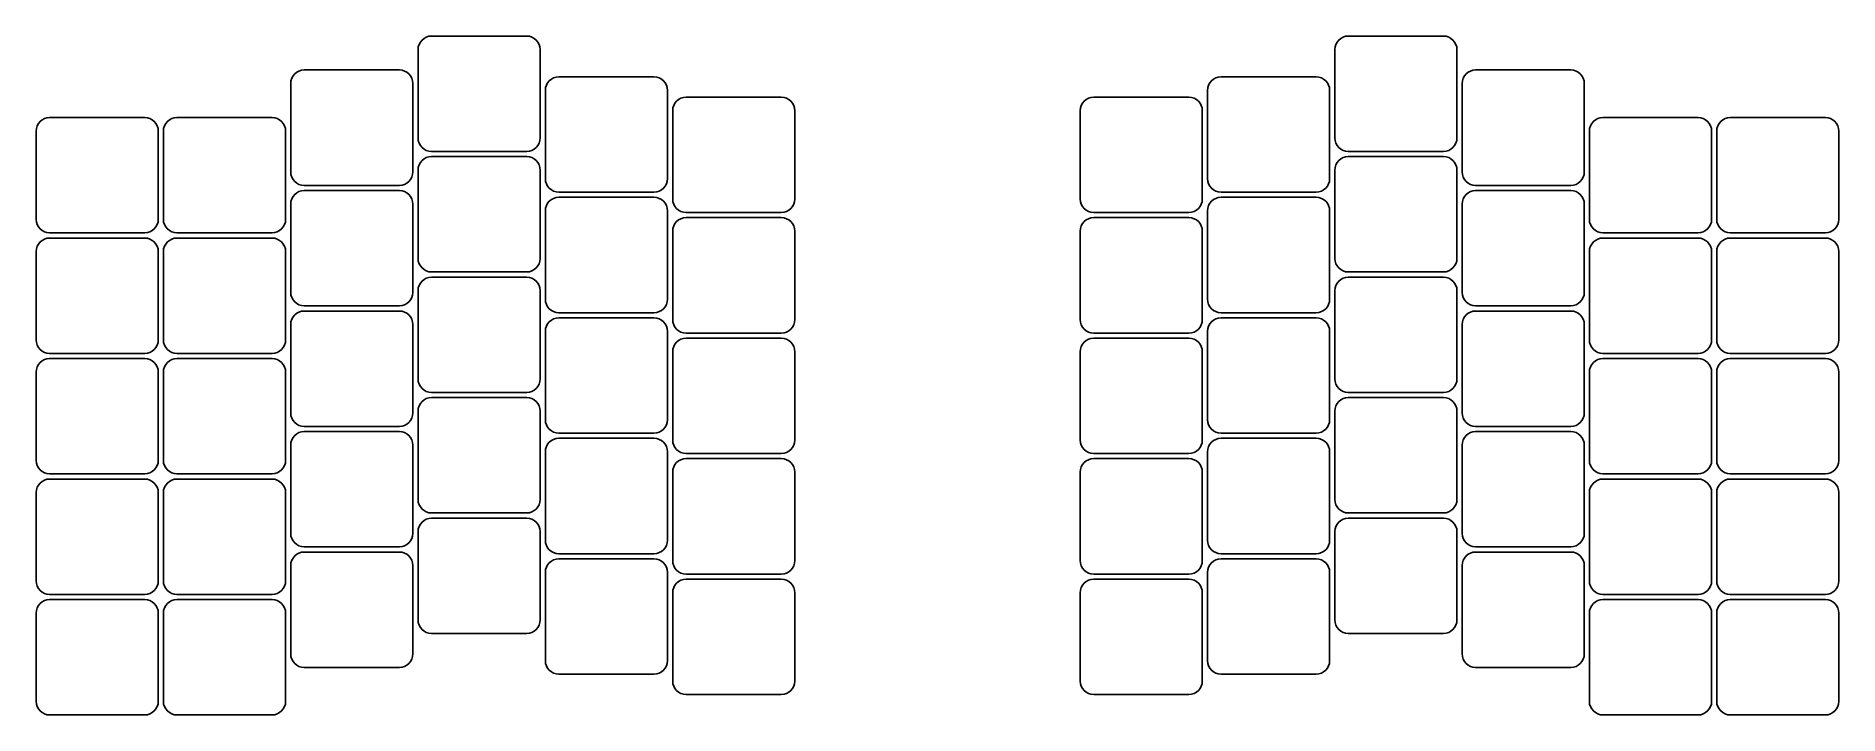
# Model space of a CAD drawing. Header units: millimetres. Extents: x 91 to 356, y -158 to -58.
import ezdxf

# ---------------------------------------------------------------- set-up
doc = ezdxf.new("R2010")
doc.units = ezdxf.units.MM

msp = doc.modelspace()

# ---------------------------------------------------------------- linework, layer by layer
for p, q in [((147.25, -60.5), (147.25, -73.5)), ((163.25, -58.5), (149.25, -58.5)), ((165.25, -73.5), (165.25, -60.5)), ((282.25, -60.5), (282.25, -73.5)), ((298.25, -58.5), (284.25, -58.5)), ((300.25, -73.5), (300.25, -60.5)), ((144.5, -63.5), (130.5, -63.5)), ((317, -63.5), (303, -63.5)), ((128.5, -65.5), (128.5, -78.5)), ((146.5, -78.5), (146.5, -65.5)), ((182, -64.5), (168, -64.5)), ((279.5, -64.5), (265.5, -64.5)), ((301, -65.5), (301, -78.5)), ((319, -78.5), (319, -65.5)), ((166, -66.5), (166, -79.5)), ((184, -79.5), (184, -66.5)), ((200.75, -67.5), (186.75, -67.5)), ((260.75, -67.5), (246.75, -67.5)), ((263.5, -66.5), (263.5, -79.5)), ((281.5, -79.5), (281.5, -66.5)), ((107, -70.5), (93, -70.5)), ((125.75, -70.5), (111.75, -70.5)), ((184.75, -69.5), (184.75, -82.5)), ((202.75, -82.5), (202.75, -69.5)), ((244.75, -69.5), (244.75, -82.5)), ((262.75, -82.5), (262.75, -69.5)), ((335.75, -70.5), (321.75, -70.5)), ((354.5, -70.5), (340.5, -70.5)), ((91, -72.5), (91, -85.5)), ((109, -85.5), (109, -72.5)), ((109.75, -72.5), (109.75, -85.5)), ((127.75, -85.5), (127.75, -72.5)), ((319.75, -72.5), (319.75, -85.5)), ((337.75, -85.5), (337.75, -72.5)), ((338.5, -72.5), (338.5, -85.5)), ((356.5, -85.5), (356.5, -72.5)), ((149.25, -75.5), (163.25, -75.5)), ((163.25, -76.25), (149.25, -76.25)), ((284.25, -75.5), (298.25, -75.5)), ((298.25, -76.25), (284.25, -76.25)), ((147.25, -78.25), (147.25, -91.25)), ((165.25, -91.25), (165.25, -78.25)), ((282.25, -78.25), (282.25, -91.25)), ((300.25, -91.25), (300.25, -78.25)), ((130.5, -80.5), (144.5, -80.5)), ((144.5, -81.25), (130.5, -81.25)), ((168, -81.5), (182, -81.5)), ((182, -82.25), (168, -82.25)), ((265.5, -81.5), (279.5, -81.5)), ((279.5, -82.25), (265.5, -82.25)), ((303, -80.5), (317, -80.5)), ((317, -81.25), (303, -81.25)), ((128.5, -83.25), (128.5, -96.25)), ((146.5, -96.25), (146.5, -83.25)), ((166, -84.25), (166, -97.25)), ((184, -97.25), (184, -84.25)), ((186.75, -84.5), (200.75, -84.5)), ((246.75, -84.5), (260.75, -84.5)), ((263.5, -84.25), (263.5, -97.25)), ((281.5, -97.25), (281.5, -84.25)), ((301, -83.25), (301, -96.25)), ((319, -96.25), (319, -83.25)), ((93, -87.5), (107, -87.5)), ((111.75, -87.5), (125.75, -87.5)), ((184.75, -87.25), (184.75, -100.25)), ((200.75, -85.25), (186.75, -85.25)), ((202.75, -100.25), (202.75, -87.25)), ((244.75, -87.25), (244.75, -100.25)), ((260.75, -85.25), (246.75, -85.25)), ((262.75, -100.25), (262.75, -87.25)), ((321.75, -87.5), (335.75, -87.5)), ((340.5, -87.5), (354.5, -87.5)), ((91, -90.25), (91, -103.25)), ((107, -88.25), (93, -88.25)), ((109, -103.25), (109, -90.25)), ((109.75, -90.25), (109.75, -103.25)), ((125.75, -88.25), (111.75, -88.25)), ((127.75, -103.25), (127.75, -90.25)), ((319.75, -90.25), (319.75, -103.25)), ((335.75, -88.25), (321.75, -88.25)), ((337.75, -103.25), (337.75, -90.25)), ((338.5, -90.25), (338.5, -103.25)), ((354.5, -88.25), (340.5, -88.25)), ((356.5, -103.25), (356.5, -90.25)), ((149.25, -93.25), (163.25, -93.25)), ((163.25, -94), (149.25, -94)), ((284.25, -93.25), (298.25, -93.25)), ((298.25, -94), (284.25, -94)), ((147.25, -96), (147.25, -109)), ((165.25, -109), (165.25, -96)), ((282.25, -96), (282.25, -109)), ((300.25, -109), (300.25, -96)), ((130.5, -98.25), (144.5, -98.25)), ((144.5, -99), (130.5, -99)), ((168, -99.25), (182, -99.25)), ((182, -100), (168, -100)), ((265.5, -99.25), (279.5, -99.25)), ((279.5, -100), (265.5, -100)), ((303, -98.25), (317, -98.25)), ((317, -99), (303, -99)), ((128.5, -101), (128.5, -114)), ((146.5, -114), (146.5, -101)), ((166, -102), (166, -115)), ((184, -115), (184, -102)), ((186.75, -102.25), (200.75, -102.25)), ((200.75, -103), (186.75, -103)), ((246.75, -102.25), (260.75, -102.25)), ((260.75, -103), (246.75, -103)), ((263.5, -102), (263.5, -115)), ((281.5, -115), (281.5, -102)), ((301, -101), (301, -114)), ((319, -114), (319, -101)), ((93, -105.25), (107, -105.25)), ((107, -106), (93, -106)), ((111.75, -105.25), (125.75, -105.25)), ((125.75, -106), (111.75, -106)), ((184.75, -105), (184.75, -118)), ((202.75, -118), (202.75, -105)), ((244.75, -105), (244.75, -118)), ((262.75, -118), (262.75, -105)), ((321.75, -105.25), (335.75, -105.25)), ((335.75, -106), (321.75, -106)), ((340.5, -105.25), (354.5, -105.25)), ((354.5, -106), (340.5, -106)), ((91, -108), (91, -121)), ((109, -121), (109, -108)), ((109.75, -108), (109.75, -121)), ((127.75, -121), (127.75, -108)), ((319.75, -108), (319.75, -121)), ((337.75, -121), (337.75, -108)), ((338.5, -108), (338.5, -121)), ((356.5, -121), (356.5, -108)), ((149.25, -111), (163.25, -111)), ((284.25, -111), (298.25, -111)), ((147.25, -113.75), (147.25, -126.75)), ((163.25, -111.75), (149.25, -111.75)), ((165.25, -126.75), (165.25, -113.75)), ((282.25, -113.75), (282.25, -126.75)), ((298.25, -111.75), (284.25, -111.75)), ((300.25, -126.75), (300.25, -113.75)), ((130.5, -116), (144.5, -116)), ((144.5, -116.75), (130.5, -116.75)), ((303, -116), (317, -116)), ((317, -116.75), (303, -116.75)), ((128.5, -118.75), (128.5, -131.75)), ((146.5, -131.75), (146.5, -118.75)), ((168, -117), (182, -117)), ((182, -117.75), (168, -117.75)), ((265.5, -117), (279.5, -117)), ((279.5, -117.75), (265.5, -117.75)), ((301, -118.75), (301, -131.75)), ((319, -131.75), (319, -118.75)), ((166, -119.75), (166, -132.75)), ((184, -132.75), (184, -119.75)), ((186.75, -120), (200.75, -120)), ((200.75, -120.75), (186.75, -120.75)), ((246.75, -120), (260.75, -120)), ((260.75, -120.75), (246.75, -120.75)), ((263.5, -119.75), (263.5, -132.75)), ((281.5, -132.75), (281.5, -119.75)), ((93, -123), (107, -123)), ((107, -123.75), (93, -123.75)), ((111.75, -123), (125.75, -123)), ((125.75, -123.75), (111.75, -123.75)), ((184.75, -122.75), (184.75, -135.75)), ((202.75, -135.75), (202.75, -122.75)), ((244.75, -122.75), (244.75, -135.75)), ((262.75, -135.75), (262.75, -122.75)), ((321.75, -123), (335.75, -123)), ((335.75, -123.75), (321.75, -123.75)), ((340.5, -123), (354.5, -123)), ((354.5, -123.75), (340.5, -123.75)), ((91, -125.75), (91, -138.75)), ((109, -138.75), (109, -125.75)), ((109.75, -125.75), (109.75, -138.75)), ((127.75, -138.75), (127.75, -125.75)), ((319.75, -125.75), (319.75, -138.75)), ((337.75, -138.75), (337.75, -125.75)), ((338.5, -125.75), (338.5, -138.75)), ((356.5, -138.75), (356.5, -125.75)), ((149.25, -128.75), (163.25, -128.75)), ((163.25, -129.5), (149.25, -129.5)), ((284.25, -128.75), (298.25, -128.75)), ((298.25, -129.5), (284.25, -129.5)), ((147.25, -131.5), (147.25, -144.5)), ((165.25, -144.5), (165.25, -131.5)), ((282.25, -131.5), (282.25, -144.5)), ((300.25, -144.5), (300.25, -131.5)), ((130.5, -133.75), (144.5, -133.75)), ((144.5, -134.5), (130.5, -134.5)), ((168, -134.75), (182, -134.75)), ((265.5, -134.75), (279.5, -134.75)), ((303, -133.75), (317, -133.75)), ((317, -134.5), (303, -134.5)), ((128.5, -136.5), (128.5, -149.5)), ((146.5, -149.5), (146.5, -136.5)), ((166, -137.5), (166, -150.5)), ((182, -135.5), (168, -135.5)), ((184, -150.5), (184, -137.5)), ((186.75, -137.75), (200.75, -137.75)), ((246.75, -137.75), (260.75, -137.75)), ((263.5, -137.5), (263.5, -150.5)), ((279.5, -135.5), (265.5, -135.5)), ((281.5, -150.5), (281.5, -137.5)), ((301, -136.5), (301, -149.5)), ((319, -149.5), (319, -136.5)), ((184.75, -140.5), (184.75, -153.5)), ((200.75, -138.5), (186.75, -138.5)), ((202.75, -153.5), (202.75, -140.5)), ((244.75, -140.5), (244.75, -153.5)), ((260.75, -138.5), (246.75, -138.5)), ((262.75, -153.5), (262.75, -140.5)), ((93, -140.75), (107, -140.75)), ((107, -141.5), (93, -141.5)), ((111.75, -140.75), (125.75, -140.75)), ((125.75, -141.5), (111.75, -141.5)), ((321.75, -140.75), (335.75, -140.75)), ((335.75, -141.5), (321.75, -141.5)), ((340.5, -140.75), (354.5, -140.75)), ((354.5, -141.5), (340.5, -141.5)), ((91, -143.5), (91, -156.5)), ((109, -156.5), (109, -143.5)), ((109.75, -143.5), (109.75, -156.5)), ((127.75, -156.5), (127.75, -143.5)), ((319.75, -143.5), (319.75, -156.5)), ((337.75, -156.5), (337.75, -143.5)), ((338.5, -143.5), (338.5, -156.5)), ((356.5, -156.5), (356.5, -143.5)), ((149.25, -146.5), (163.25, -146.5)), ((284.25, -146.5), (298.25, -146.5)), ((130.5, -151.5), (144.5, -151.5)), ((168, -152.5), (182, -152.5)), ((265.5, -152.5), (279.5, -152.5)), ((303, -151.5), (317, -151.5)), ((186.75, -155.5), (200.75, -155.5)), ((246.75, -155.5), (260.75, -155.5)), ((93, -158.5), (107, -158.5)), ((111.75, -158.5), (125.75, -158.5)), ((321.75, -158.5), (335.75, -158.5)), ((340.5, -158.5), (354.5, -158.5))]:
    msp.add_line(p, q)
for centre, start, end in [((149.25, -60.5), 90, 180), ((163.25, -60.5), 0, 90), ((284.25, -60.5), 90, 180), ((298.25, -60.5), 0, 90), ((130.5, -65.5), 90, 180), ((144.5, -65.5), 0, 90), ((303, -65.5), 90, 180), ((317, -65.5), 0, 90), ((168, -66.5), 90, 180), ((182, -66.5), 0, 90), ((265.5, -66.5), 90, 180), ((279.5, -66.5), 0, 90), ((186.75, -69.5), 90, 180), ((200.75, -69.5), 0, 90), ((246.75, -69.5), 90, 180), ((260.75, -69.5), 0, 90), ((93, -72.5), 90, 180), ((107, -72.5), 0, 90), ((111.75, -72.5), 90, 180), ((125.75, -72.5), 0, 90), ((321.75, -72.5), 90, 180), ((335.75, -72.5), 0, 90), ((340.5, -72.5), 90, 180), ((354.5, -72.5), 0, 90), ((149.25, -73.5), 180, 270), ((163.25, -73.5), 270, 0), ((284.25, -73.5), 180, 270), ((298.25, -73.5), 270, 0), ((149.25, -78.25), 90, 180), ((163.25, -78.25), 0, 90), ((284.25, -78.25), 90, 180), ((298.25, -78.25), 0, 90), ((130.5, -78.5), 180, 270), ((144.5, -78.5), 270, 0), ((168, -79.5), 180, 270), ((182, -79.5), 270, 0), ((265.5, -79.5), 180, 270), ((279.5, -79.5), 270, 0), ((303, -78.5), 180, 270), ((317, -78.5), 270, 0), ((130.5, -83.25), 90, 180), ((144.5, -83.25), 0, 90), ((168, -84.25), 90, 180), ((182, -84.25), 0, 90), ((265.5, -84.25), 90, 180), ((279.5, -84.25), 0, 90), ((303, -83.25), 90, 180), ((317, -83.25), 0, 90), ((186.75, -82.5), 180, 270), ((200.75, -82.5), 270, 0), ((246.75, -82.5), 180, 270), ((260.75, -82.5), 270, 0), ((93, -85.5), 180, 270), ((107, -85.5), 270, 0), ((111.75, -85.5), 180, 270), ((125.75, -85.5), 270, 0), ((186.75, -87.25), 90, 180), ((200.75, -87.25), 0, 90), ((246.75, -87.25), 90, 180), ((260.75, -87.25), 0, 90), ((321.75, -85.5), 180, 270), ((335.75, -85.5), 270, 0), ((340.5, -85.5), 180, 270), ((354.5, -85.5), 270, 0), ((93, -90.25), 90, 180), ((107, -90.25), 0, 90), ((111.75, -90.25), 90, 180), ((125.75, -90.25), 0, 90), ((321.75, -90.25), 90, 180), ((335.75, -90.25), 0, 90), ((340.5, -90.25), 90, 180), ((354.5, -90.25), 0, 90), ((149.25, -91.25), 180, 270), ((163.25, -91.25), 270, 0), ((284.25, -91.25), 180, 270), ((298.25, -91.25), 270, 0), ((149.25, -96), 90, 180), ((163.25, -96), 0, 90), ((284.25, -96), 90, 180), ((298.25, -96), 0, 90), ((130.5, -96.25), 180, 270), ((144.5, -96.25), 270, 0), ((168, -97.25), 180, 270), ((182, -97.25), 270, 0), ((265.5, -97.25), 180, 270), ((279.5, -97.25), 270, 0), ((303, -96.25), 180, 270), ((317, -96.25), 270, 0), ((130.5, -101), 90, 180), ((144.5, -101), 0, 90), ((168, -102), 90, 180), ((182, -102), 0, 90), ((186.75, -100.25), 180, 270), ((200.75, -100.25), 270, 0), ((246.75, -100.25), 180, 270), ((260.75, -100.25), 270, 0), ((265.5, -102), 90, 180), ((279.5, -102), 0, 90), ((303, -101), 90, 180), ((317, -101), 0, 90), ((93, -103.25), 180, 270), ((107, -103.25), 270, 0), ((111.75, -103.25), 180, 270), ((125.75, -103.25), 270, 0), ((186.75, -105), 90, 180), ((200.75, -105), 0, 90), ((246.75, -105), 90, 180), ((260.75, -105), 0, 90), ((321.75, -103.25), 180, 270), ((335.75, -103.25), 270, 0), ((340.5, -103.25), 180, 270), ((354.5, -103.25), 270, 0), ((93, -108), 90, 180), ((107, -108), 0, 90), ((111.75, -108), 90, 180), ((125.75, -108), 0, 90), ((321.75, -108), 90, 180), ((335.75, -108), 0, 90), ((340.5, -108), 90, 180), ((354.5, -108), 0, 90), ((149.25, -109), 180, 270), ((163.25, -109), 270, 0), ((284.25, -109), 180, 270), ((298.25, -109), 270, 0), ((130.5, -114), 180, 270), ((144.5, -114), 270, 0), ((149.25, -113.75), 90, 180), ((163.25, -113.75), 0, 90), ((284.25, -113.75), 90, 180), ((298.25, -113.75), 0, 90), ((303, -114), 180, 270), ((317, -114), 270, 0), ((130.5, -118.75), 90, 180), ((144.5, -118.75), 0, 90), ((168, -115), 180, 270), ((182, -115), 270, 0), ((265.5, -115), 180, 270), ((279.5, -115), 270, 0), ((303, -118.75), 90, 180), ((317, -118.75), 0, 90), ((168, -119.75), 90, 180), ((182, -119.75), 0, 90), ((186.75, -118), 180, 270), ((200.75, -118), 270, 0), ((246.75, -118), 180, 270), ((260.75, -118), 270, 0), ((265.5, -119.75), 90, 180), ((279.5, -119.75), 0, 90), ((93, -121), 180, 270), ((107, -121), 270, 0), ((111.75, -121), 180, 270), ((125.75, -121), 270, 0), ((186.75, -122.75), 90, 180), ((200.75, -122.75), 0, 90), ((246.75, -122.75), 90, 180), ((260.75, -122.75), 0, 90), ((321.75, -121), 180, 270), ((335.75, -121), 270, 0), ((340.5, -121), 180, 270), ((354.5, -121), 270, 0), ((93, -125.75), 90, 180), ((107, -125.75), 0, 90), ((111.75, -125.75), 90, 180), ((125.75, -125.75), 0, 90), ((321.75, -125.75), 90, 180), ((335.75, -125.75), 0, 90), ((340.5, -125.75), 90, 180), ((354.5, -125.75), 0, 90), ((149.25, -126.75), 180, 270), ((163.25, -126.75), 270, 0), ((284.25, -126.75), 180, 270), ((298.25, -126.75), 270, 0), ((149.25, -131.5), 90, 180), ((163.25, -131.5), 0, 90), ((284.25, -131.5), 90, 180), ((298.25, -131.5), 0, 90), ((130.5, -131.75), 180, 270), ((144.5, -131.75), 270, 0), ((303, -131.75), 180, 270), ((317, -131.75), 270, 0), ((130.5, -136.5), 90, 180), ((144.5, -136.5), 0, 90), ((168, -132.75), 180, 270), ((182, -132.75), 270, 0), ((265.5, -132.75), 180, 270), ((279.5, -132.75), 270, 0), ((303, -136.5), 90, 180), ((317, -136.5), 0, 90), ((168, -137.5), 90, 180), ((182, -137.5), 0, 90), ((186.75, -135.75), 180, 270), ((200.75, -135.75), 270, 0), ((246.75, -135.75), 180, 270), ((260.75, -135.75), 270, 0), ((265.5, -137.5), 90, 180), ((279.5, -137.5), 0, 90), ((93, -138.75), 180, 270), ((107, -138.75), 270, 0), ((111.75, -138.75), 180, 270), ((125.75, -138.75), 270, 0), ((186.75, -140.5), 90, 180), ((200.75, -140.5), 0, 90), ((246.75, -140.5), 90, 180), ((260.75, -140.5), 0, 90), ((321.75, -138.75), 180, 270), ((335.75, -138.75), 270, 0), ((340.5, -138.75), 180, 270), ((354.5, -138.75), 270, 0), ((93, -143.5), 90, 180), ((107, -143.5), 0, 90), ((111.75, -143.5), 90, 180), ((125.75, -143.5), 0, 90), ((321.75, -143.5), 90, 180), ((335.75, -143.5), 0, 90), ((340.5, -143.5), 90, 180), ((354.5, -143.5), 0, 90), ((149.25, -144.5), 180, 270), ((163.25, -144.5), 270, 0), ((284.25, -144.5), 180, 270), ((298.25, -144.5), 270, 0), ((130.5, -149.5), 180, 270), ((144.5, -149.5), 270, 0), ((168, -150.5), 180, 270), ((182, -150.5), 270, 0), ((265.5, -150.5), 180, 270), ((279.5, -150.5), 270, 0), ((303, -149.5), 180, 270), ((317, -149.5), 270, 0), ((186.75, -153.5), 180, 270), ((200.75, -153.5), 270, 0), ((246.75, -153.5), 180, 270), ((260.75, -153.5), 270, 0), ((93, -156.5), 180, 270), ((107, -156.5), 270, 0), ((111.75, -156.5), 180, 270), ((125.75, -156.5), 270, 0), ((321.75, -156.5), 180, 270), ((335.75, -156.5), 270, 0), ((340.5, -156.5), 180, 270), ((354.5, -156.5), 270, 0)]:
    msp.add_arc(centre, 2, start, end)

doc.saveas('drawing.dxf')
